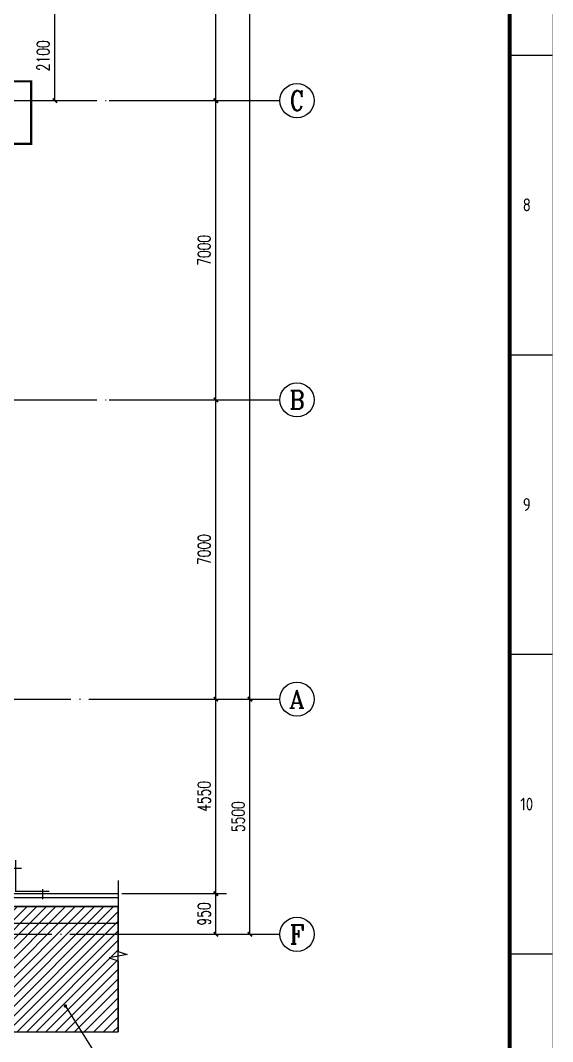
# Model space of a CAD drawing. Extents: x -93062 to 326984, y -142534 to 91021.
# Drawn here: x 110839 to 123304, y 18862 to 42749 of the extents above; entities that cross this region are included whole.
import ezdxf
from ezdxf.enums import TextEntityAlignment as Align

# ---------------------------------------------------------------- set-up
doc = ezdxf.new("R2010")
doc.units = 0
doc.header["$LTSCALE"] = 1000
doc.header["$MEASUREMENT"] = 0
doc.linetypes.add('DASH', pattern=[0.35, 0.25, -0.1])
doc.linetypes.add('DOTE', pattern=[2.42, 2, -0.2, 0.02, -0.2])
doc.layers.get('0').update_dxf_attribs({"color": 8})
doc.layers.get('Defpoints').update_dxf_attribs({"color": 8})
for name, color, linetype in [('AXIS', 8, 'Continuous'), ('AXIS_TEXT', 8, 'Continuous'), ('DIM_LEAD', 8, 'Continuous'), ('DIM_SYMB', 8, 'Continuous'), ('DOTE', 8, 'DOTE'), ('HOLE', 8, 'Continuous'), ('PROFILED STEEL SHEET', 8, 'Continuous'), ('STAIR', 8, 'Continuous')]:
    doc.layers.add(name, color=color, linetype=linetype)
doc.styles.add('_TCH_AXIS', font='COMPLEX', dxfattribs={"bigfont": 'GBCBIG'})
doc.styles.add('_TCH_DIM_T3', font='SIMPLEX', dxfattribs={"width": 0.705882, "bigfont": 'GBCBIG'})
doc.styles.add('COMPLEX', font='COMPLEX')
doc.styles.get("Standard").update_dxf_attribs({"font": 'gbenor.shx', "bigfont": 'gbcbig.shx'})
doc.styles.add('TK', font='GEDITXT.SHX', dxfattribs={"width": 0.85, "height": 3.5, "bigfont": 'DXT.SHX'})
doc.dimstyles.new('_TCH_ARCH&&100', dxfattribs={"dimtxt": 297.5, "dimasz": 100, "dimexe": 250, "dimexo": 300, "dimgap": 126.25, "dimtad": 1, "dimdec": 0, "dimzin": 0, "dimdsep": 46, "dimtxsty": '_TCH_DIM_T3', "dimblk": 'ARCHTICK', "dimcen": 0.09, "dimazin": 2, "dimtfac": 1, "dimtdec": 0, "dimtix": 1, "dimtmove": 2, "dimatfit": 3, "dimfxl": 1, "dimtolj": 1, "dimtzin": 0, "dimarcsym": 0})

# ---------------------------------------------------------------- blocks, each defined once
blk = doc.blocks.new('GEDI_WK_A1_V')
at = {"color": 3}
for p, q in [((584, 350.42), (594, 350.42)), ((584, 280.33), (594, 280.33)), ((584, 210.25), (594, 210.25)), ((584, 140.17), (594, 140.17))]:
    blk.add_line(p, q, dxfattribs=at)
for points, const_width in [([(0, 841), (0, 0), (594, 0), (594, 841)], 0.1), ([(10, 816), (10, 10), (584, 10), (584, 816)], 1)]:
    blk.add_lwpolyline(points, close=True, dxfattribs=dict(at, const_width=const_width))
for s, p in [('8', (588, 315.38)), ('9', (588, 245.29)), ('10', (588, 175.21))]:
    blk.add_text(s, height=3, dxfattribs=at).set_placement(p, align=Align.MIDDLE)
blk = doc.blocks.new('A$C711966D6')
blk.add_blockref('GEDI_WK_A1_V', (0, 0))
at = {"style": 'TK', "width": 0.85}
for tag, height, p in [('PROJECTNAME', 4.75, (529, 44)), ('PHASE', 4, (571, 44)), ('DRAWINGNAME', 4.75, (539, 31))]:
    blk.add_attdef(tag, text='', height=height, dxfattribs=at).set_placement(p, align=Align.MIDDLE_CENTER)
for tag, p, height in [('APPROVE', (416, 32.75), 3.5), ('DESIGN', (461, 32.75), 3.5), ('REVIEW1', (416, 25.75), 3.5), ('DRAW', (461, 25.75), 3.5), ('REVIEW2', (416, 18.75), 3.5), ('PROPORTION', (461, 18.75), 3.5), ('DRAWINGNUMBER', (511, 18.5), 4), ('CHECK', (416, 11.75), 3.5), ('DATE', (461, 11.75), 3.5), ('VERSION', (577, 11.75), 3.5)]:
    blk.add_attdef(tag, p, '', height=height, dxfattribs=at)
blk = doc.blocks.new('是飞洒发时')
at = {"xscale": 100, "yscale": 100, "zscale": 100}
blk.add_blockref('A$C711966D6', (0, 0), dxfattribs=at)
blk = doc.blocks.new('_AXISO')
blk.add_circle((0, 0), 0.5)
at = {"layer": 'AXIS_TEXT', "style": 'COMPLEX', "width": 1.041667}
blk.add_attdef('A', text='', height=0.56, dxfattribs=at).set_placement((-0.25, -0.28), (0.25, -0.28), align=Align.FIT)
blk = doc.blocks.new('A$C5C1E2F63')
at = {"layer": 'AXIS'}
blk.add_line((34843, 0), (37217.5, 0), dxfattribs=at)
ref = blk.add_blockref('_AXISO', (37617.5, 0), dxfattribs=dict(at, xscale=800, yscale=800, zscale=800))
ref.add_attrib('A', 'F', dxfattribs={"layer": 'AXIS_TEXT', "height": 445.4, "style": '_TCH_AXIS'}).set_placement((37447.8, -222.7), (37787.2, -222.7), align=Align.FIT)
blk = doc.blocks.new('A$C3C103B28')
at = {"layer": 'DOTE'}
blk.add_line((-4000, 0), (34323, 0), dxfattribs=at)
at = {"layer": 'PROFILED STEEL SHEET'}
for points in [[(30950, 950), (33428, 950)], [(30950, 860), (33428, 860)]]:
    blk.add_lwpolyline(points, dxfattribs=at)
at = {"layer": 'STAIR', "color": 251}
for p, q in [((8800, 650), (33428, 650)), ((33428, 250), (10700, 250))]:
    blk.add_line(p, q, dxfattribs=at)
blk.add_blockref('A$C5C1E2F63', (0, 0))
blk = doc.blocks.new('_ArchTick')
at = {"color": 0, "linetype": 'ByBlock', "const_width": 0.4}
blk.add_lwpolyline([(-0.5, -0.5), (0.5, 0.5)], dxfattribs=at)
blk = doc.blocks.new('*D376')
at = {"layer": 'Defpoints', "color": 0, "transparency": 16777216}
for p in [(110858, 42972), (111648, 42972), (110858, 40872)]:
    blk.add_point(p, dxfattribs=at)
at = {"layer": 'HOLE', "color": 0, "lineweight": -2, "transparency": 16777216}
for p, q in [((111158, 42972), (111898, 42972)), ((111648, 40872), (111648, 42972)), ((111158, 40872), (111898, 40872))]:
    blk.add_line(p, q, dxfattribs=at)
at = {"layer": 'HOLE', "color": 0, "lineweight": -2, "transparency": 16777216, "xscale": 100, "yscale": 100, "zscale": 100}
for p, rotation in [((111648, 42972), 90), ((111648, 40872), 270)]:
    blk.add_blockref('_ArchTick', p, dxfattribs=dict(at, rotation=rotation))
at = {"layer": 'HOLE', "color": 0, "transparency": 16777216, "insert": (111373, 41922), "char_height": 297.5, "attachment_point": 5, "rotation": 90, "style": '_TCH_DIM_T3'}
blk.add_mtext('\\A1;2100', dxfattribs=at)
blk = doc.blocks.new('*D1253')
at = {"layer": 'AXIS', "color": 0, "lineweight": -2, "transparency": 16777216}
for p, q in [((113216, 22322), (115666, 22322)), ((115416, 21372), (115416, 22322)), ((113216, 21372), (115666, 21372))]:
    blk.add_line(p, q, dxfattribs=at)
at = {"layer": 'Defpoints', "color": 0, "transparency": 16777216}
for p in [(112916, 22322), (115416, 22322), (112916, 21372)]:
    blk.add_point(p, dxfattribs=at)
at = {"layer": 'AXIS', "color": 0, "lineweight": -2, "transparency": 16777216, "xscale": 100, "yscale": 100, "zscale": 100}
for p, rotation in [((115416, 22322), 90), ((115416, 21372), 270)]:
    blk.add_blockref('_ArchTick', p, dxfattribs=dict(at, rotation=rotation))
at = {"layer": 'AXIS', "color": 0, "transparency": 16777216, "insert": (115141, 21847), "char_height": 297.5, "attachment_point": 5, "rotation": 90, "style": '_TCH_DIM_T3'}
blk.add_mtext('\\A1;950', dxfattribs=at)
blk = doc.blocks.new('*D1254')
at = {"layer": 'AXIS', "color": 0, "lineweight": -2, "transparency": 16777216}
for p, q in [((113216, 26872), (115666, 26872)), ((115416, 22322), (115416, 26872)), ((113216, 22322), (115666, 22322))]:
    blk.add_line(p, q, dxfattribs=at)
at = {"layer": 'Defpoints', "color": 0, "transparency": 16777216}
for p in [(112916, 26872), (115416, 26872), (112916, 22322)]:
    blk.add_point(p, dxfattribs=at)
at = {"layer": 'AXIS', "color": 0, "lineweight": -2, "transparency": 16777216, "xscale": 100, "yscale": 100, "zscale": 100}
for p, rotation in [((115416, 26872), 90), ((115416, 22322), 270)]:
    blk.add_blockref('_ArchTick', p, dxfattribs=dict(at, rotation=rotation))
at = {"layer": 'AXIS', "color": 0, "transparency": 16777216, "insert": (115141, 24597), "char_height": 297.5, "attachment_point": 5, "rotation": 90, "style": '_TCH_DIM_T3'}
blk.add_mtext('\\A1;4550', dxfattribs=at)
blk = doc.blocks.new('*D1255')
at = {"layer": 'AXIS', "color": 0, "lineweight": -2, "transparency": 16777216}
for p, q in [((113216, 33872), (115666, 33872)), ((115416, 26872), (115416, 33872)), ((113216, 26872), (115666, 26872))]:
    blk.add_line(p, q, dxfattribs=at)
at = {"layer": 'Defpoints', "color": 0, "transparency": 16777216}
for p in [(112916, 33872), (115416, 33872), (112916, 26872)]:
    blk.add_point(p, dxfattribs=at)
at = {"layer": 'AXIS', "color": 0, "lineweight": -2, "transparency": 16777216, "xscale": 100, "yscale": 100, "zscale": 100}
for p, rotation in [((115416, 33872), 90), ((115416, 26872), 270)]:
    blk.add_blockref('_ArchTick', p, dxfattribs=dict(at, rotation=rotation))
at = {"layer": 'AXIS', "color": 0, "transparency": 16777216, "insert": (115141, 30372), "char_height": 297.5, "attachment_point": 5, "rotation": 90, "style": '_TCH_DIM_T3'}
blk.add_mtext('\\A1;7000', dxfattribs=at)
blk = doc.blocks.new('*D1256')
at = {"layer": 'AXIS', "color": 0, "lineweight": -2, "transparency": 16777216}
for p, q in [((113216, 40872), (115666, 40872)), ((115416, 33872), (115416, 40872)), ((113216, 33872), (115666, 33872))]:
    blk.add_line(p, q, dxfattribs=at)
at = {"layer": 'Defpoints', "color": 0, "transparency": 16777216}
for p in [(112916, 40872), (115416, 40872), (112916, 33872)]:
    blk.add_point(p, dxfattribs=at)
at = {"layer": 'AXIS', "color": 0, "lineweight": -2, "transparency": 16777216, "xscale": 100, "yscale": 100, "zscale": 100}
for p, rotation in [((115416, 40872), 90), ((115416, 33872), 270)]:
    blk.add_blockref('_ArchTick', p, dxfattribs=dict(at, rotation=rotation))
at = {"layer": 'AXIS', "color": 0, "transparency": 16777216, "insert": (115141, 37372), "char_height": 297.5, "attachment_point": 5, "rotation": 90, "style": '_TCH_DIM_T3'}
blk.add_mtext('\\A1;7000', dxfattribs=at)
blk = doc.blocks.new('*D1257')
at = {"layer": 'AXIS', "color": 0, "lineweight": -2, "transparency": 16777216}
for p, q in [((113216, 46872), (115666, 46872)), ((115416, 40872), (115416, 46872)), ((113216, 40872), (115666, 40872))]:
    blk.add_line(p, q, dxfattribs=at)
at = {"layer": 'Defpoints', "color": 0, "transparency": 16777216}
for p in [(112916, 46872), (115416, 46872), (112916, 40872)]:
    blk.add_point(p, dxfattribs=at)
at = {"layer": 'AXIS', "color": 0, "lineweight": -2, "transparency": 16777216, "xscale": 100, "yscale": 100, "zscale": 100}
for p, rotation in [((115416, 46872), 90), ((115416, 40872), 270)]:
    blk.add_blockref('_ArchTick', p, dxfattribs=dict(at, rotation=rotation))
at = {"layer": 'AXIS', "color": 0, "transparency": 16777216, "insert": (115141, 43872), "char_height": 297.5, "attachment_point": 5, "rotation": 90, "style": '_TCH_DIM_T3'}
blk.add_mtext('\\A1;6000', dxfattribs=at)
blk = doc.blocks.new('*D1263')
at = {"layer": 'AXIS', "color": 0, "lineweight": -2, "transparency": 16777216}
for p, q in [((113216, 26872), (116466, 26872)), ((116216, 21372), (116216, 26872)), ((113216, 21372), (116466, 21372))]:
    blk.add_line(p, q, dxfattribs=at)
at = {"layer": 'Defpoints', "color": 0, "transparency": 16777216}
for p in [(112916, 26872), (116216, 26872), (112916, 21372)]:
    blk.add_point(p, dxfattribs=at)
at = {"layer": 'AXIS', "color": 0, "lineweight": -2, "transparency": 16777216, "xscale": 100, "yscale": 100, "zscale": 100}
for p, rotation in [((116216, 26872), 90), ((116216, 21372), 270)]:
    blk.add_blockref('_ArchTick', p, dxfattribs=dict(at, rotation=rotation))
at = {"layer": 'AXIS', "color": 0, "transparency": 16777216, "insert": (115941, 24122), "char_height": 297.5, "attachment_point": 5, "rotation": 90, "style": '_TCH_DIM_T3'}
blk.add_mtext('\\A1;5500', dxfattribs=at)
blk = doc.blocks.new('*D1264')
at = {"layer": 'AXIS', "color": 0, "lineweight": -2, "transparency": 16777216}
for p, q in [((113216, 81372), (116466, 81372)), ((116216, 26872), (116216, 81372)), ((113216, 26872), (116466, 26872))]:
    blk.add_line(p, q, dxfattribs=at)
at = {"layer": 'Defpoints', "color": 0, "transparency": 16777216}
for p in [(112916, 81372), (116216, 81372), (112916, 26872)]:
    blk.add_point(p, dxfattribs=at)
at = {"layer": 'AXIS', "color": 0, "lineweight": -2, "transparency": 16777216, "xscale": 100, "yscale": 100, "zscale": 100}
for p, rotation in [((116216, 81372), 90), ((116216, 26872), 270)]:
    blk.add_blockref('_ArchTick', p, dxfattribs=dict(at, rotation=rotation))
at = {"layer": 'AXIS', "color": 0, "transparency": 16777216, "insert": (115941, 54122), "char_height": 297.5, "attachment_point": 5, "rotation": 90, "style": '_TCH_DIM_T3'}
blk.add_mtext('\\A1;54500', dxfattribs=at)

msp = doc.modelspace()

# ---------------------------------------------------------------- hatches: boundary and pattern name
h = msp.add_hatch()
h.set_pattern_fill('ANSI31', color=256, scale=100)
h.set_pattern_definition([(45, (120632.15, 0), (-112.2532, 112.2532), [])])
h.paths.add_polyline_path([(78647.9, 19090.6), (113125.7, 19090.6), (113125.7, 22022.1), (78647.9, 22022.1)])

# ---------------------------------------------------------------- linework, layer by layer
msp.add_lwpolyline([(78647.9, 19090.6), (113125.7, 19090.6), (113125.7, 22022.1), (78647.9, 22022.1)], close=True)
at = {"layer": 'AXIS'}
for p, q in [((112915.9, 40872.1), (116915.9, 40872.1)), ((112915.9, 33872.1), (116915.9, 33872.1)), ((112915.9, 26872.1), (116915.9, 26872.1))]:
    msp.add_line(p, q, dxfattribs=at)
at = {"layer": 'DIM_LEAD'}
msp.add_line((111894.2, 19693), (113175.2, 17654.5), dxfattribs=at)
at = {"layer": 'DIM_LEAD', "const_width": 40}
msp.add_lwpolyline([(111883.5, 19709.9, 1), (111904.8, 19676.1, 1)], format="xyb", close=True, dxfattribs=at)
at = {"layer": 'DIM_SYMB'}
for points in [[(113125.7, 22629.5), (113125.7, 20972.5), (113335.7, 20896.1), (112915.7, 20822), (113125.7, 20747.5), (113125.7, 19090.6)], [(76973.2, 19090.6), (94936.9, 19090.6), (95013.4, 19300.6), (95087.4, 18880.6), (95161.9, 19090.6), (113125.7, 19090.6)]]:
    msp.add_lwpolyline(points, dxfattribs=at)
at = {"layer": 'DOTE'}
for p, q in [((84009.9, 40872.1), (112915.9, 40872.1)), ((84009.9, 33872.1), (112915.9, 33872.1)), ((76143.2, 26872.1), (112915.9, 26872.1)), ((78269.5, 22322.1), (112915.9, 22322.1)), ((84009.9, 22322.1), (112915.9, 22322.1))]:
    msp.add_line(p, q, dxfattribs=at)
at = {"layer": 'PROFILED STEEL SHEET', "const_width": 30}
for points in [[(110727.1, 23107.4), (110727.1, 22378.5), (111515.4, 22378.5)], [(110872.2, 22911.5), (110554.5, 22911.5)], [(111361.2, 22427.4), (111361.2, 22190.9)]]:
    msp.add_lwpolyline(points, dxfattribs=at)
at = {"layer": 'STAIR', "linetype": 'DASH', "const_width": 50}
msp.add_lwpolyline([(99269.8, 41322.8), (111090.7, 41322.8), (111090.7, 39861.4), (99269.8, 39861.4)], close=True, dxfattribs=at)

# ---------------------------------------------------------------- block references
for name, p in [('是飞洒发时', (63898.5, 6896)), ('A$C3C103B28', (79698.4, 21372.1))]:
    msp.add_blockref(name, p)
at = {"layer": 'AXIS'}
ref = msp.add_blockref('_AXISO', (117315.9, 40872.1), dxfattribs=dict(at, xscale=800, yscale=800, zscale=800))
ref.add_attrib('A', 'C', dxfattribs={"layer": 'AXIS_TEXT', "height": 455.7, "style": '_TCH_AXIS'}).set_placement((117153.2, 40644.2), (117478.7, 40644.2), align=Align.FIT)
ref = msp.add_blockref('_AXISO', (117315.9, 33872.1), dxfattribs=dict(at, xscale=800, yscale=800, zscale=800))
ref.add_attrib('A', 'B', dxfattribs={"layer": 'AXIS_TEXT', "height": 435.3, "style": '_TCH_AXIS'}).set_placement((117139.8, 33654.4), (117492.1, 33654.4), align=Align.FIT)
ref = msp.add_blockref('_AXISO', (117315.9, 26872.1), dxfattribs=dict(at, xscale=800, yscale=800, zscale=800))
ref.add_attrib('A', 'A', dxfattribs={"layer": 'AXIS_TEXT', "height": 425.2, "style": '_TCH_AXIS'}).set_placement((117133.7, 26659.5), (117498.2, 26659.5), align=Align.FIT)

# ---------------------------------------------------------------- dimensions: what is measured, and where the dimension line sits
for p1, p2, distance, picture, middle in [((112915.9, 26872.1), (112915.9, 81372.1), -3300, '*D1264', (115940.9, 54122.1)), ((112915.9, 40872.1), (112915.9, 46872.1), -2500, '*D1257', (115140.9, 43872.1)), ((112915.9, 33872.1), (112915.9, 40872.1), -2500, '*D1256', (115140.9, 37372.1)), ((112915.9, 26872.1), (112915.9, 33872.1), -2500, '*D1255', (115140.9, 30372.1)), ((112915.9, 22322.1), (112915.9, 26872.1), -2500, '*D1254', (115140.9, 24597.1)), ((112915.9, 21372.1), (112915.9, 26872.1), -3300, '*D1263', (115940.9, 24122.1)), ((112915.9, 21372.1), (112915.9, 22322.1), -2500, '*D1253', (115140.9, 21847.1))]:
    dim = msp.add_aligned_dim(p1=p1, p2=p2, distance=distance, dimstyle='_TCH_ARCH&&100', dxfattribs=at)
    dim.commit()
    dim.dimension.update_dxf_attribs({"geometry": picture, "text_midpoint": middle})
at = {"layer": 'HOLE'}
dim = msp.add_aligned_dim(p1=(110858.3, 40872.1), p2=(110858.3, 42972.1), distance=-790.2, dimstyle='_TCH_ARCH&&100', dxfattribs=at)
dim.commit()
dim.dimension.update_dxf_attribs({"geometry": '*D376', "text_midpoint": (111373.5, 41922.1)})

doc.saveas('drawing.dxf')
